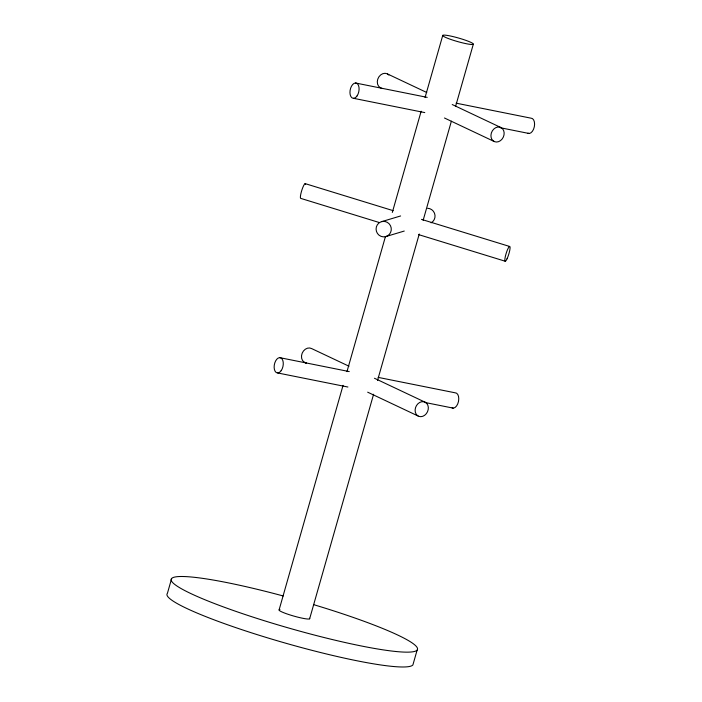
<?xml version="1.0" encoding="UTF-8"?>
<svg xmlns="http://www.w3.org/2000/svg" width="702" height="702" viewBox="0 0 702 702"><rect width="100%" height="100%" fill="white"/><g stroke="black" fill="none" stroke-linecap="round" stroke-linejoin="round"><path stroke-width="1.05" d="M171.63 578.545L167.409 593.365A128.036 14.716 15.9 0 0 279.44 641.391A128.036 14.716 15.9 0 0 412.89 664.952L417.111 650.131M279.106 609.88L343.067 385.337M346.972 371.63L385.407 236.697M392.313 212.452L421.147 111.241M425.052 97.543L442.769 35.346M309.643 618.787L373.604 394.243M377.509 380.537L419.252 234.003M423.148 220.296L451.377 121.2M455.58 106.441L473.306 44.244A15.927 1.834 15.9 0 0 451.553 36.25A15.927 1.834 15.9 0 0 449.245 38.882A15.927 1.834 15.9 0 0 473.306 44.244M381.87 221.578L400.614 215.962M385.512 236.662A7.757 7.59 73.3 0 0 389.171 223.815A7.757 7.59 73.3 0 0 376.386 226.869A7.757 7.59 73.3 0 0 385.512 236.662L404.255 231.046M355.519 82.994L427.211 97.367M456.107 103.159L531.01 118.173A7.757 4.396 -78.7 0 1 534.319 126.764A7.757 4.396 -78.7 0 1 527.904 133.24M353.536 98.315L424.771 112.592M500.307 127.729L529.027 133.485M279.703 357.643L349.254 371.586M378.15 377.378L455.194 392.813A7.757 4.396 -78.7 0 1 458.503 401.404A7.757 4.396 -78.7 0 1 452.097 407.888M277.72 372.964L347.902 387.021M425.552 402.588L453.22 408.134M305.116 183.608L393.181 210.67M421.49 219.375L509.564 246.437M379.273 222.525L300.895 198.429A7.757 1.369 -72.9 0 1 302.044 189.549A7.757 1.369 -72.9 0 1 305.616 184.363M418.594 234.608L505.335 261.267M387.565 73.982L426.755 92.497M452.22 104.528L501.202 127.676A7.757 6.327 -64.7 0 1 500.482 140.637A7.757 6.327 -64.7 0 1 490.944 135.214A7.757 6.327 -64.7 0 1 501.202 127.676M382.221 88.584L380.238 87.653A7.757 6.327 -64.7 0 1 378.922 76.816A7.757 6.327 -64.7 0 1 388.864 75.026M444.471 117.997L493.883 141.348M348.982 366.216L311.749 348.631A7.757 6.327 -64.7 0 0 302.15 353.255A7.757 6.327 -64.7 0 0 305.975 362.881M374.447 378.255L425.394 402.325A7.757 6.327 -64.7 0 1 424.666 415.286A7.757 6.327 -64.7 0 1 415.128 409.863A7.757 6.327 -64.7 0 1 425.394 402.325M304.431 362.302L306.405 363.232M367.672 392.181L418.067 415.996M313.575 604.624A128.036 14.716 15.9 0 1 396.209 651.535A128.036 14.716 15.9 0 1 188.18 592.277A128.036 14.716 15.9 0 1 283.231 595.972M427.579 208.275A7.757 7.59 73.3 0 1 431.098 222.85M309.468 618.243A15.927 1.834 15.9 0 1 293.041 615.856A15.927 1.834 15.9 0 1 279.966 609.643M356.985 96.025A7.757 4.396 -78.7 0 0 356.642 83.24A7.757 4.396 -78.7 0 0 349.956 92.699A7.757 4.396 -78.7 0 0 356.985 96.025M507.063 258.766A7.757 1.369 -72.9 0 0 509.898 246.569A7.757 1.369 -72.9 0 0 505.396 256.221A7.757 1.369 -72.9 0 0 507.063 258.766M281.169 370.674A7.757 4.396 -78.7 0 0 280.826 357.888A7.757 4.396 -78.7 0 0 274.14 367.348A7.757 4.396 -78.7 0 0 281.169 370.674"/></g></svg>
